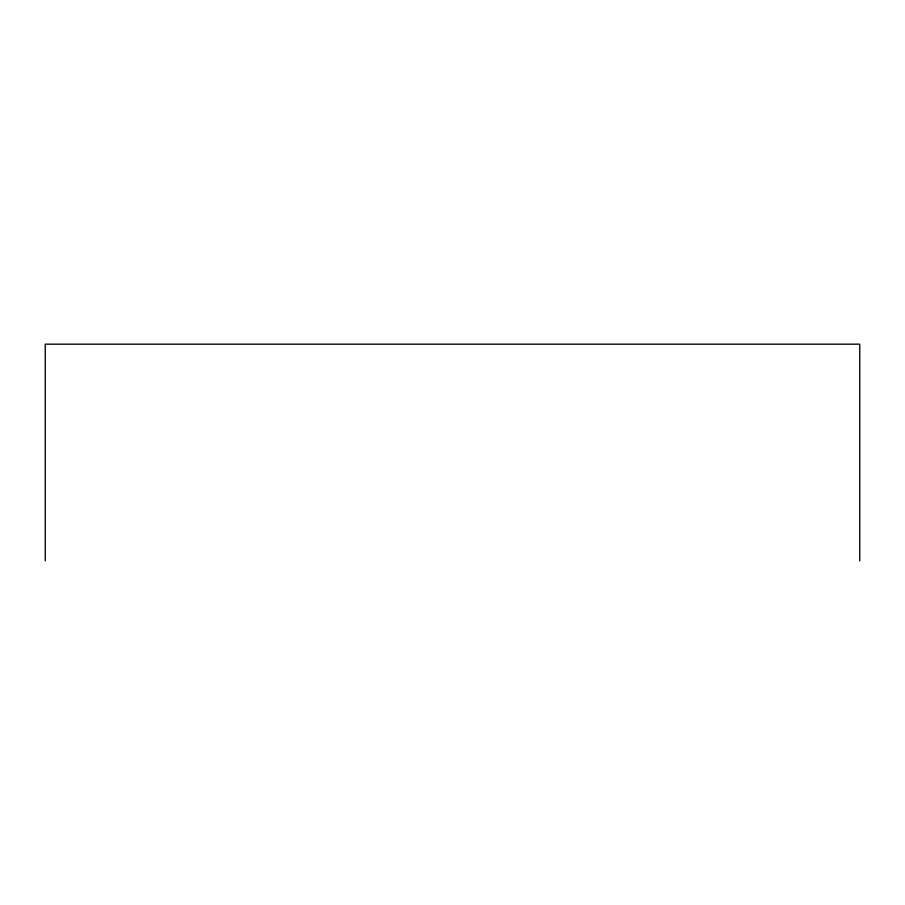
<?xml version="1.0" encoding="UTF-8"?>
<svg xmlns="http://www.w3.org/2000/svg" width="905" height="905" viewBox="0 0 905 905"><rect width="100%" height="100%" fill="white"/><g stroke="black" fill="none" stroke-linecap="round" stroke-linejoin="round"><path stroke-width="1.36" d="M859.75 560.829L859.75 344.172L45.25 344.172L45.25 560.829"/></g></svg>
